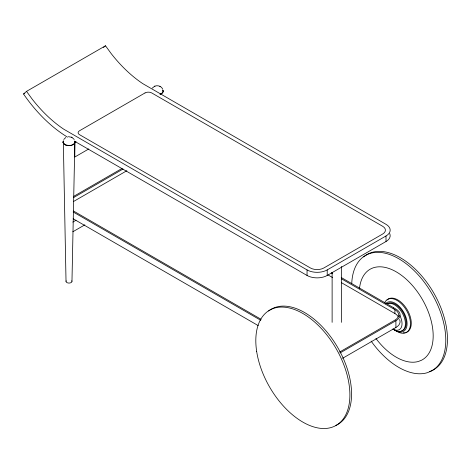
<?xml version="1.0" encoding="UTF-8"?>
<svg xmlns="http://www.w3.org/2000/svg" width="471" height="471" viewBox="0 0 471 471"><rect width="100%" height="100%" fill="white"/><g stroke="black" fill="none" stroke-linecap="round" stroke-linejoin="round"><path stroke-width="0.71" d="M307.051 275.464L307.051 269.918L63.75 129.189A100.529 58.039 60 0 1 32.187 99.128L26.535 91.362L105.498 45.775L111.15 53.541A100.529 58.039 60 0 0 142.713 83.603L386.008 224.331A14.254 8.231 0 0 1 386.008 235.971L386.008 241.517L327.21 275.464A14.254 8.231 0 0 1 307.051 275.464L74.93 141.453M327.21 275.464L327.21 269.918L386.008 235.971M71.969 281.334L74.865 141.583M72.793 144.756L74.288 143.673L74.936 142.059M162.218 93.022L162.995 91.945L163.066 90.662M64.768 144.526L64.409 143.755L64.25 144.179L65.763 144.991L69.261 145.545M66.028 281.393L63.32 141.112M74.865 142.654L74.736 143.007M74.924 142.313L74.93 141.942M163.066 91.733L162.937 92.086M163.125 91.386L163.131 91.015M63.261 141.229L63.143 142.713L64.25 144.179M74.712 143.049L74.542 143.349M162.913 92.128L162.742 92.428M63.773 139.463L65.769 137.491M152.227 88.142L154.618 86.258M162.489 92.752L161.812 93.352M74.336 143.626L74.018 143.943M73.935 144.02L73.576 144.303M162.136 93.099L160.994 93.835M67.536 137.155A107.323 61.96 60 0 1 24.722 95.725L23.55 93.982L26.535 91.362M103.502 47.524L105.498 45.775M73.199 144.544L72.234 144.991M161.4 93.623L160.434 94.07M23.55 93.982L24.822 93.246M76.084 141.736L74.812 142.472L74.812 157.02L88.778 148.96M73.794 196.301L122.03 168.453M73.529 197.62L123.037 169.036M73.529 201.5L126.846 170.72M72.822 222.082L75.984 220.257M72.822 231.779L84.845 224.844M339.679 352.008L394.898 320.133A12.829 7.406 0 0 0 394.898 309.653L341.481 278.814M340.056 352.956L395.905 320.716A14.254 8.231 0 0 0 395.905 309.076L341.216 277.501M342.594 358.284L395.905 327.504A14.254 8.231 0 0 0 399.596 319.55M160.882 93.882L159.916 94.247M72.681 144.803L71.186 145.304M154.712 86.222C157.497 85.016 161.229 86.052 162.607 88.866M154.323 86.381L154.965 86.111M71.692 145.174L69.367 145.539M70.538 145.433L71.127 145.321M69.926 145.504L68.689 145.545M68.36 136.684L71.875 137.302L74.224 139.463M68.071 145.504L66.87 145.321M65.763 144.991L66.293 145.168M65.728 144.98L65.263 144.785M159.781 86.258L160.075 86.381M71.58 137.179L71.875 137.302M331.307 272.945L332.579 273.675M328.128 274.987L332.579 277.554M341.481 282.694L394.898 313.533A12.829 7.406 0 0 1 398.219 316.853M73.535 211.026L261.128 319.332M73.164 211.974L260.757 320.28M73.164 218.768L258.214 325.602M393.291 307.987L393.774 308.299M63.744 143.72L63.055 142.177M63.709 143.673L63.073 142.307M162.766 90.008L163.119 90.968M162.742 89.967L162.937 90.32M74.618 141.006L74.918 141.889M395.905 320.716L395.905 327.504M394.898 309.653L394.898 313.533M341.622 266.462L341.622 322.358M332.12 272.35L332.12 322.358M401.745 330.801A15.443 8.914 60 0 0 403.441 313.144A15.443 8.914 60 0 0 387.209 303.771A15.443 8.914 60 0 1 394.486 304.772L395.628 305.502A15.443 8.914 60 0 1 405.348 324.966A15.443 8.914 60 0 1 393.344 329.264M399.673 315.176A13.064 7.542 60 0 1 401.245 327.563A13.064 7.542 60 0 1 392.808 329.023M386.974 300.039A19.005 10.974 60 0 1 407.35 309.953A19.005 10.974 60 0 1 405.743 332.555M404.565 332.762A19.005 10.974 60 0 1 403.311 332.773M384.725 302.523A19.005 10.974 60 0 1 407.88 313.08A19.005 10.974 60 0 1 398.413 332.173L397.006 331.443A19.005 10.974 60 0 1 394.209 329.494M385.814 303.424A16.632 9.603 60 0 1 405.507 315.988A16.632 9.603 60 0 1 396.553 331.113L395.328 330.477A16.632 9.603 60 0 1 393.285 329.088M363.753 256.895A66.523 38.41 60 0 1 433.85 293.168A66.523 38.41 60 0 1 429.523 371.566M371.101 341.057A66.523 38.41 60 0 0 427.191 372.738L430.953 371.242A66.523 38.41 60 0 0 418.366 275.023A66.523 38.41 60 0 0 351.749 283.524M375.935 338.478A52.269 30.179 60 0 0 418.578 361.404L421.527 360.227A52.269 30.179 60 0 0 412.873 286.027A52.269 30.179 60 0 0 359.52 288.281M268.611 311.013A66.523 38.41 60 0 1 337.336 346.833A66.523 38.41 60 0 1 335.876 425.425M63.049 142.277A5.94 3.427 0 0 1 63.444 140.87M71.804 280.81A2.967 1.713 0 0 1 69.049 283.077A2.967 1.713 0 0 1 66.158 280.863M389.7 233.569A14.254 8.231 0 0 1 386.008 241.517M327.21 269.918A14.254 8.231 0 0 1 307.051 269.918M145.015 92.952L79.499 130.779A4.751 2.744 0 0 0 79.499 134.659L310.407 267.975A9.502 5.487 0 0 0 323.848 267.975L382.646 234.028A9.502 5.487 0 0 0 382.646 226.268L151.739 92.952A4.751 2.744 0 0 0 145.015 92.952M256.642 351.278A66.523 38.41 60 0 0 333.58 426.661A66.523 38.41 60 0 0 318.337 325.443A66.523 38.41 60 0 0 256.642 351.278"/></g></svg>
